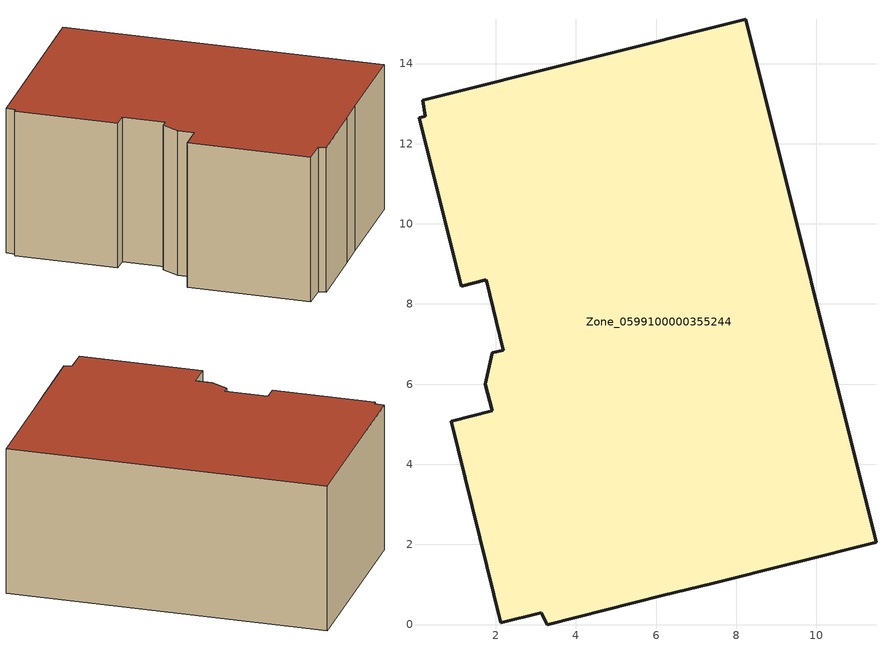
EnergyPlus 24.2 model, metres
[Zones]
Zone_0599100000355244
 floor ground (C_G): 3.14,0.29 2.13,0.05 0.89,5.07 1.91,5.33 1.74,6 1.91,6.78 2.19,6.85 1.76,8.6 1.14,8.44 0.1,12.64 0.24,12.68 0.18,13.08 8.24,15.1 11.49,2.05 7.38,1.02 6.18,0.72 3.28,0 z0
 wall outside (C_F): 1.91,5.33 0.89,5.07 2.13,0.05 3.14,0.29 3.28,0 6.18,0.72 7.38,1.02 11.49,2.05 8.24,15.1 0.18,13.08 0.24,12.68 0.1,12.64 1.14,8.44 1.76,8.6 2.19,6.85 1.91,6.78 1.74,6 1.91,5.33 z0:6.38
 roof outside (C_R): 2.19,6.85 1.91,6.78 1.74,6 1.91,5.33 0.89,5.07 2.13,0.05 3.14,0.29 3.28,0 6.18,0.72 7.38,1.02 11.49,2.05 8.24,15.1 0.18,13.08 0.24,12.68 0.1,12.64 1.14,8.44 1.76,8.6 z6.38
[BUILDING]
Pand.0599100000355244: North Axis=0; Terrain=City; Loads Convergence Tolerance Value=0.04; Temperature Convergence Tolerance Value=0.4; Solar Distribution=FullExterior; Maximum Number of Warmup Days=25; Minimum Number of Warmup Days=1
[Site:Location]
Rotterdam.The.Hague.AP_ZH_NLD Design_Conditions: Latitude=51.96; Longitude=4.45; Time Zone=1; Elevation=-4.5
[SITE:GROUNDTEMPERATURE:BUILDINGSURFACE]
18, 18, 18, 18, 18, 18, 18, 18, 18, 18, 18, 18
[MATERIAL] Thermal Absorptance=0.9; Solar Absorptance=0.7; Visible Absorptance=0.7
Name | Roughness | Thickness | Conductivity | Density | Specific Heat
G.D.1992-2005 | MediumSmooth | 0.15 | 0.06 | 540 | 1210
F.D.1992-2005 | Rough | 0.3 | 0.12 | 1920 | 840
R.D.1992-2005 | MediumRough | 0.2 | 0.08 | 1500 | 1000
[CONSTRUCTION]
C_G: G.D.1992-2005
C_F: F.D.1992-2005
C_R: R.D.1992-2005
[ZONE]
Zone_0599100000355244: Type=1; Multiplier=1; Ceiling Height=Autocalculate; Volume=Autocalculate; Floor Area=autocalculate; Part of Total Floor Area=Yes
[ZONEINFILTRATION:DESIGNFLOWRATE]
Infil_Zone_0599100000355244: Zone or ZoneList or Space or SpaceList=Zone_0599100000355244; Schedule=AlwaysOn; Design Flow Rate Calculation Method=Flow/Area; Flow Rate per Floor Area=0.0021; Constant Term Coefficient=1; Temperature Term Coefficient=0; Velocity Term Coefficient=0; Velocity Squared Term Coefficient=0
[HVACTEMPLATE:ZONE:IDEALLOADSAIRSYSTEM]
Zone_0599100000355244: Maximum Heating Supply Air Temperature=50; Minimum Cooling Supply Air Temperature=13; Maximum Heating Supply Air Humidity Ratio=0.0156; Minimum Cooling Supply Air Humidity Ratio=0.0077; Heating Limit=NoLimit; Cooling Limit=NoLimit; Dehumidification Control Type=ConstantSensibleHeatRatio; Cooling Sensible Heat Ratio=0.7; Dehumidification Setpoint=60; Humidification Control Type=None; Humidification Setpoint=30; Outdoor Air Method=None; Outdoor Air Flow Rate per Person=0.00944; Outdoor Air Flow Rate per Zone Floor Area=0; Outdoor Air Flow Rate per Zone=0; Demand Controlled Ventilation Type=None; Outdoor Air Economizer Type=NoEconomizer; Heat Recovery Type=None; Sensible Heat Recovery Effectiveness=0.7; Latent Heat Recovery Effectiveness=0.65
[ZONECONTROL:THERMOSTAT]
ThermostatControl_Zone_0599100000355244: Zone or ZoneList=Zone_0599100000355244; Control Type Schedule=DualSetpointControlType; Control 1=Thermostat_Zone_0599100000355244; Temperature Difference Between Cutout And Setpoint=0
[THERMOSTATSETPOINT:DUALSETPOINT]
Thermostat_Zone_0599100000355244: Heating Setpoint Temperature Schedule=HeatingSetpoint_Zone_0599100000355244; Cooling Setpoint Temperature Schedule=CoolingSetpoint_Zone_0599100000355244
[SCHEDULE:COMPACT]
HeatingSetpoint_Zone_0599100000355244: Through: 12/31, For: AllDays, Until: 24:00, 21
CoolingSetpoint_Zone_0599100000355244: Through: 12/31, For: AllDays, Until: 24:00, 24
DualSetpointControlType: Through: 12/31, For: AllDays, Until: 24:00, 4
AlwaysOn: Through: 12/31, For: AllDays, Until: 24:00, 1
